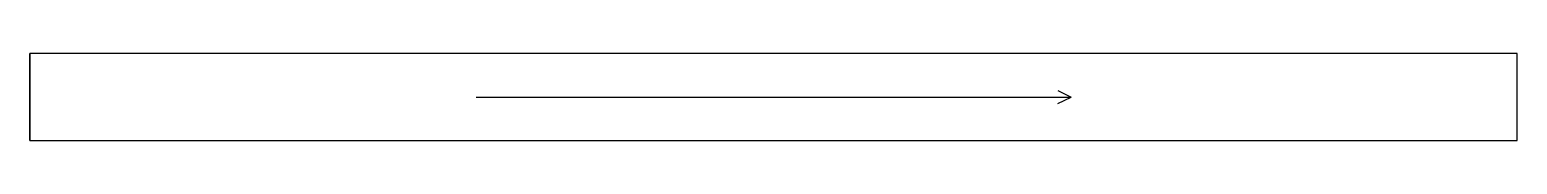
# Model space of a CAD drawing. Header units: millimetres. Extents: x 0 to 599, y 0 to 35.
import ezdxf

# ---------------------------------------------------------------- set-up
doc = ezdxf.new("R2010")
doc.units = ezdxf.units.MM
for name, color, linetype in [('EDGE_BANDING', 7, 'Continuous'), ('GRAIN_DIRECTION', 3, 'Continuous'), ('OUTSIDE_THROUGH', 7, 'Continuous')]:
    doc.layers.add(name, color=color, linetype=linetype)

msp = doc.modelspace()

# ---------------------------------------------------------------- linework, layer by layer
at = {"layer": 'EDGE_BANDING'}
for q in [(0, 35), (599, 0)]:
    msp.add_line((0, 0), q, dxfattribs=at)
at = {"layer": 'GRAIN_DIRECTION'}
for p in [(414.05, 20.125), (179.7, 17.5), (414.05, 14.875)]:
    msp.add_line(p, (419.3, 17.5), dxfattribs=at)
at = {"layer": 'OUTSIDE_THROUGH'}
msp.add_lwpolyline([(0, 0), (599, 0), (599, 35), (0, 35)], close=True, dxfattribs=at)

doc.saveas('drawing.dxf')
